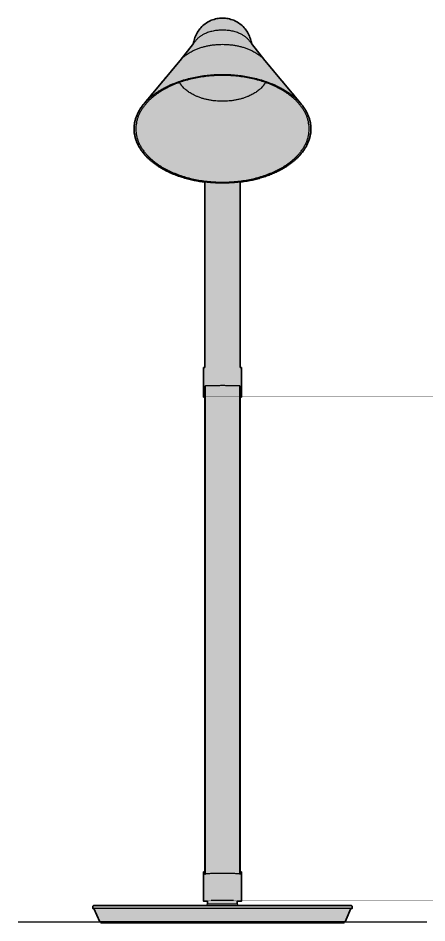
# Model space of a CAD drawing. Header units: millimetres. Extents: x -55 to 1027, y -524 to 768.
# Drawn here: x 680 to 1027, y 0 to 768 of the extents above; entities that cross this region are included whole.
import ezdxf

# ---------------------------------------------------------------- set-up
doc = ezdxf.new("R2010")
doc.units = ezdxf.units.MM
doc.layers.add('Blocks', color=7, linetype='Continuous')
doc.layers.add('Blocks$Fill', color=7, linetype='Continuous', true_color=0xffffff)
for name, color, linetype, lineweight, true_color in [('Blocks$Inner', 7, 'Continuous', 25, 0x007f00), ('Blocks$Outline', 7, 'Continuous', 35, 0xff3f3f), ('Groud', 7, 'Continuous', 25, 0x243775)]:
    doc.layers.add(name, color=color, linetype=linetype, lineweight=lineweight, true_color=true_color)

# ---------------------------------------------------------------- blocks, each defined once
blk = doc.blocks.new('NJP Table Lamp Front')
at = {"layer": 'Blocks$Fill'}
blk.add_hatch(color=256, dxfattribs=at).paths.add_polyline_path([(173.38, -0.8), (100.54, -0.8), (77.6, -0.8), (72.09, -0.8), (70.79, -0.8), (70.48, -0.8), (70.4, -0.8), (70.38, -0.8), (70.37, -0.8), (70.37, -0.8), (70.37, 0), (69.62, 0), (69.44, 0), (69.39, 0), (69.38, 0), (69.38, 0), (69.38, 0), (69.38, 0), (69.38, 0), (69.38, 0), (64.38, 11.5), (63.62, 11.5), (63.44, 11.5), (63.39, 11.5), (63.38, 11.5), (63.38, 11.5), (63.38, 11.5), (63.38, 11.5), (63.38, 11.5), (63.38, 11.5), (63.38, 13), (63.38, 13.02), (63.38, 13.05), (63.38, 13.07), (63.38, 13.09), (63.39, 13.11), (63.39, 13.14), (63.39, 13.16), (63.4, 13.18), (63.4, 13.21), (63.41, 13.23), (63.41, 13.25), (63.42, 13.28), (63.42, 13.3), (63.43, 13.32), (63.44, 13.35), (63.45, 13.37), (63.46, 13.39), (63.47, 13.42), (63.48, 13.44), (63.49, 13.46), (63.5, 13.48), (63.52, 13.5), (63.53, 13.53), (63.54, 13.55), (63.56, 13.57), (63.57, 13.59), (63.59, 13.61), (63.6, 13.63), (63.62, 13.65), (63.64, 13.67), (63.65, 13.69), (63.67, 13.71), (63.69, 13.73), (63.71, 13.74), (63.73, 13.76), (63.75, 13.78), (63.77, 13.79), (63.79, 13.81), (63.81, 13.82), (63.83, 13.84), (63.85, 13.85), (63.87, 13.86), (63.9, 13.88), (63.92, 13.89), (63.94, 13.9), (63.96, 13.91), (63.99, 13.92), (64.01, 13.93), (64.03, 13.94), (64.06, 13.95), (64.08, 13.95), (64.1, 13.96), (64.13, 13.97), (64.15, 13.97), (64.17, 13.98), (64.2, 13.98), (64.22, 13.99), (64.24, 13.99), (64.26, 13.99), (64.29, 14), (64.31, 14), (64.33, 14), (64.35, 14), (64.38, 14), (109.31, 14), (139.7, 14), (159.5, 14), (160.8, 15), (160.8, 17.52), (157.38, 17.52), (157.38, 17.52), (157.38, 17.52), (157.38, 17.52), (157.38, 17.53), (157.38, 17.57), (157.38, 17.72), (157.38, 18.39), (157.38, 21.18), (157.38, 30.02), (157.38, 38.86), (157.38, 41.64), (157.38, 42.31), (157.38, 42.47), (157.38, 42.5), (157.38, 42.51), (157.38, 42.52), (157.38, 42.52), (157.38, 42.52), (158.5, 42.52), (158.5, 445.5), (157.38, 445.5), (157.38, 445.5), (157.38, 445.5), (157.38, 445.5), (157.38, 445.51), (157.38, 445.55), (157.38, 445.71), (157.38, 446.38), (157.38, 449.16), (157.38, 458), (157.38, 466.84), (157.38, 469.62), (157.38, 470.29), (157.38, 470.45), (157.38, 470.49), (157.38, 470.5), (157.38, 470.5), (157.38, 470.5), (157.38, 470.5), (158.5, 470.5), (158.5, 627.85), (154.75, 628.38), (151.03, 629.03), (147.34, 629.8), (145.52, 630.23), (143.72, 630.69), (141.93, 631.18), (140.16, 631.71), (138.41, 632.25), (136.69, 632.83), (134.99, 633.44), (133.32, 634.07), (131.67, 634.73), (130.06, 635.41), (128.48, 636.12), (126.93, 636.85), (125.42, 637.6), (123.94, 638.38), (122.5, 639.18), (121.09, 640), (119.73, 640.84), (118.41, 641.69), (117.12, 642.56), (115.88, 643.45), (114.69, 644.36), (113.53, 645.27), (112.42, 646.2), (111.35, 647.14), (110.33, 648.1), (109.35, 649.06), (108.76, 649.66), (108.18, 650.28), (107.62, 650.9), (107.07, 651.53), (106.53, 652.17), (106.01, 652.82), (105.5, 653.47), (105.01, 654.13), (104.53, 654.79), (104.07, 655.47), (103.62, 656.14), (103.19, 656.83), (102.78, 657.52), (102.38, 658.22), (102.01, 658.92), (101.65, 659.63), (101.3, 660.34), (100.98, 661.05), (100.67, 661.78), (100.38, 662.5), (100.11, 663.23), (99.86, 663.96), (99.63, 664.7), (99.42, 665.44), (99.23, 666.18), (99.05, 666.93), (98.9, 667.67), (98.77, 668.42), (98.65, 669.17), (98.56, 669.93), (98.48, 670.68), (98.43, 671.43), (98.39, 672.19), (98.38, 672.94), (98.39, 673.7), (98.41, 674.45), (98.46, 675.2), (98.52, 675.95), (98.61, 676.71), (98.71, 677.45), (98.84, 678.2), (98.98, 678.95), (99.15, 679.69), (99.33, 680.43), (99.53, 681.16), (99.75, 681.9), (99.99, 682.63), (100.25, 683.35), (100.53, 684.07), (100.82, 684.79), (101.13, 685.5), (101.46, 686.21), (101.81, 686.91), (102.18, 687.61), (102.56, 688.3), (102.96, 688.99), (103.37, 689.67), (103.8, 690.34), (104.25, 691), (104.71, 691.66), (105.18, 692.32), (105.67, 692.96), (106.18, 693.6), (106.69, 694.24), (107.26, 694.9), (137.57, 731.17), (148.8, 745.51), (148.91, 746.24), (149.07, 747.09), (149.19, 747.66), (149.33, 748.25), (149.49, 748.84), (149.66, 749.44), (149.85, 750.04), (150.05, 750.63), (150.26, 751.21), (150.48, 751.76), (150.72, 752.32), (150.98, 752.87), (151.24, 753.42), (151.52, 753.96), (151.82, 754.49), (152.13, 755.02), (152.44, 755.54), (152.78, 756.05), (153.12, 756.55), (153.48, 757.04), (153.85, 757.53), (154.23, 758), (154.62, 758.47), (155.02, 758.93), (155.43, 759.37), (155.86, 759.81), (156.29, 760.23), (156.74, 760.65), (157.19, 761.05), (157.66, 761.44), (158.13, 761.82), (158.62, 762.19), (159.11, 762.55), (159.61, 762.89), (160.12, 763.22), (160.64, 763.54), (161.17, 763.85), (161.7, 764.14), (162.24, 764.42), (162.79, 764.69), (163.34, 764.94), (163.9, 765.18), (164.46, 765.41), (165.03, 765.62), (165.61, 765.82), (166.19, 766), (166.77, 766.17), (167.36, 766.32), (167.95, 766.46), (168.55, 766.59), (169.14, 766.7), (169.74, 766.8), (170.35, 766.88), (170.95, 766.95), (171.56, 767), (172.16, 767.04), (172.77, 767.06), (173.38, 767.07), (173.99, 767.06), (174.6, 767.04), (175.2, 767), (175.81, 766.95), (176.41, 766.88), (177.01, 766.8), (177.62, 766.7), (178.21, 766.59), (178.81, 766.46), (179.4, 766.32), (179.99, 766.17), (180.57, 766), (181.15, 765.82), (181.73, 765.62), (182.3, 765.41), (182.86, 765.18), (183.42, 764.94), (183.97, 764.69), (184.52, 764.42), (185.06, 764.14), (185.59, 763.85), (186.12, 763.54), (186.64, 763.22), (187.15, 762.89), (187.65, 762.55), (188.14, 762.19), (188.62, 761.82), (189.1, 761.44), (189.56, 761.05), (190.02, 760.65), (190.47, 760.23), (190.9, 759.81), (191.32, 759.37), (191.74, 758.93), (192.14, 758.47), (192.53, 758), (192.91, 757.53), (193.28, 757.04), (193.64, 756.55), (193.98, 756.05), (194.31, 755.54), (194.63, 755.02), (194.94, 754.49), (195.23, 753.96), (195.51, 753.42), (195.78, 752.87), (196.03, 752.32), (196.27, 751.76), (196.49, 751.21), (196.71, 750.63), (196.91, 750.04), (197.1, 749.44), (197.27, 748.84), (197.43, 748.25), (197.57, 747.66), (197.69, 747.09), (197.85, 746.24), (197.96, 745.51), (209.19, 731.17), (239.5, 694.9), (240.06, 694.24), (240.58, 693.6), (241.09, 692.96), (241.58, 692.32), (242.05, 691.66), (242.51, 691), (242.96, 690.34), (243.39, 689.67), (243.8, 688.99), (244.2, 688.3), (244.58, 687.61), (244.95, 686.91), (245.29, 686.21), (245.62, 685.5), (245.94, 684.79), (246.23, 684.07), (246.51, 683.35), (246.77, 682.63), (247.01, 681.9), (247.23, 681.16), (247.43, 680.43), (247.61, 679.69), (247.78, 678.95), (247.92, 678.2), (248.05, 677.45), (248.15, 676.71), (248.24, 675.95), (248.3, 675.2), (248.35, 674.45), (248.37, 673.7), (248.38, 672.94), (248.36, 672.19), (248.33, 671.43), (248.28, 670.68), (248.2, 669.93), (248.11, 669.17), (247.99, 668.42), (247.86, 667.67), (247.71, 666.93), (247.53, 666.18), (247.34, 665.44), (247.13, 664.7), (246.9, 663.96), (246.64, 663.23), (246.38, 662.5), (246.09, 661.78), (245.78, 661.05), (245.46, 660.34), (245.11, 659.63), (244.75, 658.92), (244.37, 658.22), (243.98, 657.52), (243.57, 656.83), (243.14, 656.14), (242.69, 655.47), (242.23, 654.79), (241.75, 654.13), (241.26, 653.47), (240.75, 652.82), (240.23, 652.17), (239.69, 651.53), (239.14, 650.9), (238.58, 650.28), (238, 649.66), (237.41, 649.06), (236.43, 648.1), (235.41, 647.15), (234.35, 646.21), (233.24, 645.29), (232.1, 644.37), (230.9, 643.47), (229.67, 642.59), (228.39, 641.72), (227.08, 640.87), (225.72, 640.03), (224.32, 639.22), (222.89, 638.42), (221.42, 637.64), (219.91, 636.89), (218.37, 636.16), (216.8, 635.45), (215.19, 634.77), (213.56, 634.11), (211.9, 633.48), (210.21, 632.88), (208.49, 632.3), (206.75, 631.75), (204.99, 631.23), (203.21, 630.74), (201.42, 630.28), (199.6, 629.84), (195.94, 629.07), (192.23, 628.41), (188.5, 627.88), (188.5, 470.5), (189.38, 470.5), (189.38, 470.5), (189.38, 470.5), (189.38, 470.5), (189.38, 470.49), (189.38, 470.45), (189.38, 470.29), (189.38, 469.62), (189.38, 466.84), (189.38, 458), (189.38, 449.16), (189.38, 446.38), (189.38, 445.71), (189.38, 445.55), (189.38, 445.51), (189.38, 445.5), (189.38, 445.5), (189.38, 445.5), (189.38, 445.5), (188.5, 445.5), (188.5, 42.52), (189.38, 42.52), (189.38, 42.52), (189.38, 42.52), (189.38, 42.51), (189.38, 42.5), (189.38, 42.47), (189.38, 42.31), (189.38, 41.64), (189.38, 38.86), (189.38, 30.02), (189.38, 21.18), (189.38, 18.39), (189.38, 17.72), (189.38, 17.57), (189.38, 17.53), (189.38, 17.52), (189.38, 17.52), (189.38, 17.52), (189.38, 17.52), (185.8, 17.52), (185.8, 15), (186.83, 14), (207.06, 14), (237.45, 14), (282.38, 14), (282.4, 14), (282.43, 14), (282.45, 14), (282.47, 14), (282.49, 13.99), (282.52, 13.99), (282.54, 13.99), (282.56, 13.98), (282.59, 13.98), (282.61, 13.97), (282.63, 13.97), (282.66, 13.96), (282.68, 13.95), (282.7, 13.95), (282.73, 13.94), (282.75, 13.93), (282.77, 13.92), (282.79, 13.91), (282.82, 13.9), (282.84, 13.89), (282.86, 13.88), (282.88, 13.86), (282.91, 13.85), (282.93, 13.84), (282.95, 13.82), (282.97, 13.81), (282.99, 13.79), (283.01, 13.78), (283.03, 13.76), (283.05, 13.74), (283.07, 13.73), (283.09, 13.71), (283.11, 13.69), (283.12, 13.67), (283.14, 13.65), (283.16, 13.63), (283.17, 13.61), (283.19, 13.59), (283.2, 13.57), (283.22, 13.55), (283.23, 13.53), (283.24, 13.5), (283.26, 13.48), (283.27, 13.46), (283.28, 13.44), (283.29, 13.42), (283.3, 13.39), (283.31, 13.37), (283.32, 13.35), (283.33, 13.32), (283.33, 13.3), (283.34, 13.28), (283.35, 13.25), (283.35, 13.23), (283.36, 13.21), (283.36, 13.18), (283.37, 13.16), (283.37, 13.14), (283.37, 13.11), (283.38, 13.09), (283.38, 13.07), (283.38, 13.05), (283.38, 13.02), (283.38, 13), (283.38, 11.5), (283.38, 11.5), (283.38, 11.5), (283.38, 11.5), (283.38, 11.5), (283.38, 11.5), (283.36, 11.5), (283.32, 11.5), (283.13, 11.5), (282.38, 11.5), (277.38, 0), (277.38, 0), (277.38, 0), (277.38, 0), (277.38, 0), (277.38, 0), (277.36, 0), (277.32, 0), (277.14, 0), (276.39, 0), (276.39, -0.8), (276.38, -0.8), (276.38, -0.8), (276.36, -0.8), (276.28, -0.8), (275.97, -0.8), (274.67, -0.8), (269.15, -0.8), (246.22, -0.8)], flags=0)
at = {"layer": 'Blocks$Inner'}
for points in [[(158.5, 627.85), (158.5, 470.5), (157.38, 470.5)], [(189.38, 470.5), (188.5, 470.5), (188.5, 627.88)], [(158.5, 454.62), (158.5, 40.91)], [(188.5, 40.4), (188.5, 40.93), (188.5, 454.64)], [(157.38, 445.5), (158.5, 445.5)], [(157.38, 42.52), (158.5, 42.52)], [(160.8, 15), (160.8, 17.52), (157.38, 17.52)], [(189.38, 17.52), (185.8, 17.52), (185.8, 15)]]:
    blk.add_lwpolyline(points, dxfattribs=at)
for points, knots in [([(148.8, 745.51), (148.86, 745.96), (148.95, 746.48), (149.07, 747.09), (149.36, 748.58), (149.89, 750.32), (150.48, 751.76), (151.72, 754.75), (153.57, 757.52), (155.86, 759.81), (157, 760.96), (158.26, 761.99), (159.61, 762.89), (160.96, 763.79), (162.4, 764.56), (163.9, 765.18), (165.4, 765.8), (166.95, 766.27), (168.55, 766.59), (170.14, 766.91), (171.76, 767.07), (173.38, 767.07), (175, 767.07), (176.62, 766.91), (178.21, 766.59), (179.8, 766.27), (181.36, 765.8), (182.86, 765.18), (184.36, 764.56), (185.8, 763.79), (187.15, 762.89), (188.49, 761.99), (189.75, 760.96), (190.9, 759.81), (193.19, 757.52), (195.04, 754.75), (196.27, 751.76), (196.87, 750.32), (197.4, 748.58), (197.69, 747.09), (197.81, 746.48), (197.9, 745.96), (197.96, 745.51)], [23.789406, 23.789406, 23.789406, 23.789406, 25.547913, 25.547913, 25.547913, 30.519775, 30.519775, 30.519775, 40.326544, 40.326544, 40.326544, 45.200514, 45.200514, 45.200514, 50.073761, 50.073761, 50.073761, 54.946771, 54.946771, 54.946771, 59.81967, 59.81967, 59.81967, 64.692569, 64.692569, 64.692569, 69.565579, 69.565579, 69.565579, 74.438826, 74.438826, 74.438826, 79.312796, 79.312796, 79.312796, 89.119566, 89.119566, 89.119566, 94.091427, 94.091427, 94.091427, 95.849934, 95.849934, 95.849934, 95.849934]), ([(159.5, 14), (159.5, 14), (159.97, 13.97), (161.57, 13.97), (162.66, 14), (163.79, 14)], [86.898838, 86.898838, 86.898838, 86.898838, 90.277937, 90.277937, 93.659489, 93.659489, 93.659489, 93.659489]), ([(163.8, 15), (163.01, 15), (162.25, 14.98), (161.13, 14.98), (160.8, 15), (160.8, 15)], [82.165893, 82.165893, 82.165893, 82.165893, 84.529734, 84.529734, 86.893372, 86.893372, 86.893372, 86.893372]), ([(163.8, 15), (163.4, 15), (163.01, 15), (162.28, 15), (161.95, 15), (161.4, 15), (161.18, 15), (160.88, 15), (160.8, 15), (160.8, 15)], [0, 0, 0, 0, 1.191806, 1.191806, 2.36374, 2.36374, 3.535673, 3.535673, 4.727479, 4.727479, 4.727479, 4.727479]), ([(182.79, 14), (183.86, 14), (184.87, 13.97), (185.68, 13.97), (185.74, 13.97), (185.8, 13.97)], [0, 0, 0, 0, 3.178319, 3.178319, 3.429, 3.429, 3.429, 3.429]), ([(185.8, 15), (185.8, 15), (185.46, 14.98), (184.34, 14.98), (183.59, 15), (182.8, 15)], [77.376078, 77.376078, 77.376078, 77.376078, 79.739817, 79.739817, 82.103557, 82.103557, 82.103557, 82.103557]), ([(185.8, 15), (185.8, 15), (185.72, 15), (185.41, 15), (185.19, 15), (184.64, 15), (184.31, 15), (183.59, 15), (183.19, 15), (182.8, 15)], [0.004712, 0.004712, 0.004712, 0.004712, 1.196518, 1.196518, 2.368451, 2.368451, 3.540384, 3.540384, 4.732191, 4.732191, 4.732191, 4.732191])]:
    blk.add_open_spline(points, degree=3, knots=knots, dxfattribs=at)
for points, weights in [([(173.38, 756.85), (157.67, 756.85), (150.86, 748.14)], [1, 0.846772569903, 1]), ([(195.9, 748.14), (189.08, 756.85), (173.38, 756.85)], [1, 0.846772569903, 1]), ([(137.81, 731.46), (148.98, 744.81), (173.38, 744.81)], [1, 0.853714026495, 1]), ([(173.38, 744.81), (197.78, 744.81), (208.94, 731.46)], [1, 0.853714026495, 1]), ([(137.34, 730.88), (137.57, 731.17), (137.81, 731.46)], [1, 0.996210036023, 0.9926075558]), ([(208.94, 731.46), (209.19, 731.17), (209.41, 730.88)], [0.99261790469, 0.996215479557, 1]), ([(106.69, 694.24), (127.63, 719.28), (173.38, 719.28)], [1, 0.853714026495, 1]), ([(173.38, 718.35), (128.55, 718.35), (108.03, 693.81)], [1, 0.853714026495, 1]), ([(173.38, 719.28), (219.13, 719.28), (240.06, 694.24)], [1, 0.853714026495, 1]), ([(238.73, 693.81), (218.21, 718.35), (173.38, 718.35)], [1, 0.853714026495, 1]), ([(157.38, 470.5), (157.38, 470.5), (157.38, 458)], [1, 0.707106781187, 1]), ([(189.38, 458), (189.38, 470.5), (189.38, 470.5)], [1, 0.707106781187, 1]), ([(157.38, 458), (157.38, 445.5), (157.38, 445.5)], [1, 0.707106781187, 1]), ([(158.94, 454.85), (158.5, 454.77), (158.5, 454.62)], [1, 0.859369599883, 1]), ([(188.05, 454.85), (173.49, 455.42), (158.94, 454.85)], [1, 0.992051521344, 1]), ([(188.5, 454.64), (188.5, 454.79), (188.05, 454.85)], [1, 0.829037572556, 1]), ([(189.38, 445.5), (189.38, 445.5), (189.38, 458)], [1, 0.707106781187, 1]), ([(157.38, 30.02), (157.38, 42.52), (157.38, 42.52)], [1, 0.707106781187, 1]), ([(158.5, 40.91), (158.5, 41.06), (158.94, 41.14)], [1, 0.85936959988, 1]), ([(158.9, 40.22), (158.5, 40.3), (158.5, 40.45)], [1, 0.872706439786, 1]), ([(158.94, 41.14), (173.49, 41.71), (188.05, 41.14)], [1, 0.992051521344, 1]), ([(188.05, 41.14), (188.5, 41.08), (188.5, 40.93)], [1, 0.829037572553, 1]), ([(189.38, 42.52), (189.38, 42.52), (189.38, 30.02)], [1, 0.707106781187, 1]), ([(157.38, 17.52), (157.38, 17.52), (157.38, 30.02)], [1, 0.707106781187, 1]), ([(189.38, 30.02), (189.38, 17.52), (189.38, 17.52)], [1, 0.707106781187, 1]), ([(173.38, 11.5), (63.38, 11.5), (63.38, 11.5)], [1, 0.707106781187, 1]), ([(63.38, 13), (63.38, 14), (64.38, 14)], [1, 0.707106781187, 1]), ([(109.31, 14), (123.28, 14), (139.7, 14)], [0.858840265006, 0.869680947411, 0.902750339224]), ([(283.38, 11.5), (283.38, 11.5), (173.38, 11.5)], [1, 0.707106781187, 1]), ([(207.06, 14), (223.48, 14), (237.45, 14)], [0.902750339224, 0.869680947411, 0.858840265006]), ([(282.38, 14), (283.38, 14), (283.38, 13)], [1, 0.707106781187, 1]), ([(173.38, 0), (69.38, 0), (69.38, 0)], [1, 0.707106781187, 1]), ([(277.38, 0), (277.38, 0), (173.38, 0)], [1, 0.707106781187, 1]), ([(70.37, -0.8), (70.37, -0.8), (173.38, -0.8)], [1, 0.707106781187, 1]), ([(173.38, -0.8), (276.39, -0.8), (276.39, -0.8)], [1, 0.707106781187, 1])]:
    blk.add_rational_spline(points, weights, degree=2, dxfattribs=at)
for points, degree in [([(150.86, 748.14), (137.34, 730.88)], 1), ([(209.41, 730.88), (195.9, 748.14)], 1), ([(106.69, 694.24), (137.81, 731.46)], 1), ([(208.94, 731.46), (240.06, 694.24)], 1), ([(158.94, 41.14), (158.94, 454.85)], 1), ([(188.05, 41.14), (188.05, 454.85)], 1), ([(188.5, 445.5), (189.38, 445.5)], 1), ([(158.5, 40.45), (158.5, 40.91)], 1), ([(188.5, 42.52), (189.38, 42.52)], 1), ([(182.8, 18.2), (163.8, 18.2)], 1), ([(63.38, 11.5), (63.38, 13)], 1), ([(64.38, 14), (64.38, 14), (67.99, 14), (83.73, 14), (100.07, 14), (109.31, 14)], 3), ([(69.38, 0), (64.38, 11.5)], 1), ([(139.7, 14), (150.55, 14), (161.95, 14), (173.38, 14)], 3), ([(160.8, 15), (160.36, 14.67), (159.93, 14.33), (159.5, 14)], 3), ([(182.8, 15), (163.8, 15)], 1), ([(173.38, 14), (184.81, 14), (196.21, 14), (207.06, 14)], 3), ([(186.83, 14), (186.48, 14.33), (186.14, 14.67), (185.8, 15)], 3), ([(237.45, 14), (246.68, 14), (263.03, 14), (278.77, 14), (282.38, 14), (282.38, 14)], 3), ([(282.38, 11.5), (277.38, 0)], 1), ([(283.38, 13), (283.38, 11.5)], 1), ([(70.37, 0), (70.37, -0.8)], 1), ([(276.39, -0.8), (276.39, 0)], 1)]:
    blk.add_open_spline(points, degree=degree, dxfattribs=at)
for points, weights, knots in [([(173.38, 696.48), (151.77, 696.48), (140.51, 707.84), (138.36, 710.02), (137, 712.42)], [1, 0.871992581737, 1, 0.972675260004, 0.957016116048], [120.951317, 120.951317, 120.951317, 160.339755, 160.339755, 168.747696, 168.747696, 168.747696]), ([(209.76, 712.42), (208.4, 710.02), (206.25, 707.84), (194.99, 696.48), (173.38, 696.48)], [0.957016116048, 0.972675260004, 1, 0.871992581737, 1], [73.154938, 73.154938, 73.154938, 81.562879, 81.562879, 120.951317, 120.951317, 120.951317]), ([(173.38, 626.93), (131.28, 626.93), (109.35, 649.06), (87.43, 671.19), (106.69, 694.24)], [1, 0.871992581737, 1, 0.871992581737, 1], [267.688377, 267.688377, 267.688377, 344.419101, 344.419101, 421.149825, 421.149825, 421.149825]), ([(108.03, 693.81), (89.14, 671.23), (110.63, 649.54), (132.12, 627.85), (173.38, 627.85)], [1, 0.871992581737, 1, 0.871992581737, 1], [542.328962, 542.328962, 542.328962, 617.525071, 617.525071, 692.72118, 692.72118, 692.72118]), ([(240.06, 694.24), (259.33, 671.19), (237.41, 649.06), (215.48, 626.93), (173.38, 626.93)], [1, 0.871992581737, 1, 0.871992581737, 1], [114.22693, 114.22693, 114.22693, 190.957654, 190.957654, 267.688377, 267.688377, 267.688377]), ([(173.38, 627.85), (214.64, 627.85), (236.13, 649.54), (257.61, 671.23), (238.73, 693.81)], [1, 0.871992581737, 1, 0.871992581737, 1], [230.90706, 230.90706, 230.90706, 306.103169, 306.103169, 381.299279, 381.299279, 381.299279])]:
    blk.add_rational_spline(points, weights, degree=2, knots=knots, dxfattribs=at)
at = {"layer": 'Blocks$Outline'}
for points in [[(137.57, 731.17), (148.8, 745.51)], [(197.96, 745.51), (209.19, 731.17)], [(107.26, 694.9), (137.57, 731.17)], [(209.19, 731.17), (239.5, 694.9)], [(158.5, 470.5), (158.5, 627.85)], [(188.5, 627.88), (188.5, 470.5)], [(157.38, 470.5), (158.5, 470.5)], [(188.5, 470.5), (189.38, 470.5)], [(158.5, 445.5), (157.38, 445.5)], [(158.5, 42.52), (158.5, 445.5)], [(189.38, 445.5), (188.5, 445.5)], [(188.5, 445.5), (188.5, 42.52)], [(157.38, 42.52), (158.5, 42.52)], [(188.5, 42.52), (189.38, 42.52)], [(160.8, 17.52), (157.38, 17.52)], [(160.8, 15), (160.8, 17.52)], [(189.38, 17.52), (185.8, 17.52)], [(185.8, 17.52), (185.8, 15)], [(63.38, 11.5), (63.38, 13)], [(69.38, 0), (64.38, 11.5)], [(159.5, 14), (160.8, 15)], [(185.8, 15), (186.83, 14)], [(282.38, 11.5), (277.38, 0)], [(283.38, 13), (283.38, 11.5)], [(70.37, -0.8), (70.37, 0)], [(276.39, 0), (276.39, -0.8)]]:
    blk.add_lwpolyline(points, dxfattribs=at)
blk.add_open_spline([(148.8, 745.51), (148.86, 745.96), (148.95, 746.48), (149.07, 747.09), (149.36, 748.58), (149.89, 750.32), (150.48, 751.76), (151.72, 754.75), (153.57, 757.52), (155.86, 759.81), (157, 760.96), (158.26, 761.99), (159.61, 762.89), (160.96, 763.79), (162.4, 764.56), (163.9, 765.18), (165.4, 765.8), (166.95, 766.27), (168.55, 766.59), (170.14, 766.91), (171.76, 767.07), (173.38, 767.07), (175, 767.07), (176.62, 766.91), (178.21, 766.59), (179.8, 766.27), (181.36, 765.8), (182.86, 765.18), (184.36, 764.56), (185.8, 763.79), (187.15, 762.89), (188.49, 761.99), (189.75, 760.96), (190.9, 759.81), (193.19, 757.52), (195.04, 754.75), (196.27, 751.76), (196.87, 750.32), (197.4, 748.58), (197.69, 747.09), (197.81, 746.48), (197.9, 745.96), (197.96, 745.51)], degree=3, knots=[23.789406, 23.789406, 23.789406, 23.789406, 25.547913, 25.547913, 25.547913, 30.519775, 30.519775, 30.519775, 40.326544, 40.326544, 40.326544, 45.200514, 45.200514, 45.200514, 50.073761, 50.073761, 50.073761, 54.946771, 54.946771, 54.946771, 59.81967, 59.81967, 59.81967, 64.692569, 64.692569, 64.692569, 69.565579, 69.565579, 69.565579, 74.438826, 74.438826, 74.438826, 79.312796, 79.312796, 79.312796, 89.119566, 89.119566, 89.119566, 94.091427, 94.091427, 94.091427, 95.849934, 95.849934, 95.849934, 95.849934], dxfattribs=at)
for points, weights, knots in [([(158.5, 627.85), (126.4, 631.85), (109.35, 649.06), (87.43, 671.19), (106.69, 694.24)], [0.959117095908, 0.8975278976, 1, 0.871992581737, 1], [15.306482, 15.306482, 15.306482, 76.730724, 76.730724, 153.461447, 153.461447, 153.461447]), ([(240.06, 694.24), (259.33, 671.19), (237.41, 649.06), (220.43, 631.92), (188.5, 627.88), (188.5, 627.88)], [1, 0.871992581737, 1, 0.897930928357, 0.958635408946, 0.95863565433], [82.158002, 82.158002, 82.158002, 158.888725, 158.888725, 220.071381, 220.071628, 220.071628, 220.071628])]:
    blk.add_rational_spline(points, weights, degree=2, knots=knots, dxfattribs=at)
for points, weights in [([(106.69, 694.24), (106.97, 694.57), (107.26, 694.9)], [1, 0.997714499866, 0.995500414793]), ([(239.5, 694.9), (239.78, 694.57), (240.06, 694.24)], [0.995500414793, 0.997714499866, 1]), ([(157.38, 458), (157.38, 470.5), (157.38, 470.5)], [1, 0.707106781187, 1]), ([(189.38, 470.5), (189.38, 470.5), (189.38, 458)], [1, 0.707106781187, 1]), ([(157.38, 445.5), (157.38, 445.5), (157.38, 458)], [1, 0.707106781187, 1]), ([(189.38, 458), (189.38, 445.5), (189.38, 445.5)], [1, 0.707106781187, 1]), ([(157.38, 30.02), (157.38, 42.52), (157.38, 42.52)], [1, 0.707106781187, 1]), ([(189.38, 42.52), (189.38, 42.52), (189.38, 30.02)], [1, 0.707106781187, 1]), ([(157.38, 17.52), (157.38, 17.52), (157.38, 30.02)], [1, 0.707106781187, 1]), ([(189.38, 30.02), (189.38, 17.52), (189.38, 17.52)], [1, 0.707106781187, 1]), ([(63.38, 13), (63.38, 14), (64.38, 14)], [1, 0.707106781187, 1]), ([(64.38, 11.5), (63.38, 11.5), (63.38, 11.5)], [0.950567896252, 0.972748379653, 1]), ([(109.31, 14), (123.28, 14), (139.7, 14)], [0.858840265006, 0.869680947411, 0.902750339224]), ([(207.06, 14), (223.48, 14), (237.45, 14)], [0.902750339224, 0.869680947411, 0.858840265006]), ([(282.38, 14), (283.38, 14), (283.38, 13)], [1, 0.707106781187, 1]), ([(283.38, 11.5), (283.38, 11.5), (282.38, 11.5)], [1, 0.972748379653, 0.950567896252]), ([(70.37, 0), (69.38, 0), (69.38, 0)], [0.949523530903, 0.972105074059, 1]), ([(277.38, 0), (277.38, 0), (276.39, 0)], [1, 0.972105074059, 0.949523530903]), ([(173.38, -0.8), (70.37, -0.8), (70.37, -0.8)], [1, 0.707106781187, 1]), ([(276.39, -0.8), (276.39, -0.8), (173.38, -0.8)], [1, 0.707106781187, 1])]:
    blk.add_rational_spline(points, weights, degree=2, dxfattribs=at)
for points in [[(64.38, 14), (64.38, 14), (67.99, 14), (83.73, 14), (100.07, 14), (109.31, 14)], [(139.7, 14), (146.14, 14), (152.77, 14), (159.5, 14)], [(186.83, 14), (193.7, 14), (200.48, 14), (207.06, 14)], [(237.45, 14), (246.68, 14), (263.03, 14), (278.77, 14), (282.38, 14), (282.38, 14)]]:
    blk.add_open_spline(points, degree=3, dxfattribs=at)

msp = doc.modelspace()

# ---------------------------------------------------------------- linework, layer by layer
at = {"layer": 'Groud'}
msp.add_lwpolyline([(679.8, 0.8), (1026.56, 0.8)], dxfattribs=at)

# ---------------------------------------------------------------- block references
at = {"layer": 'Blocks'}
msp.add_blockref('NJP Table Lamp Front', (679.8, 0.8), dxfattribs=at)

doc.saveas('drawing.dxf')
